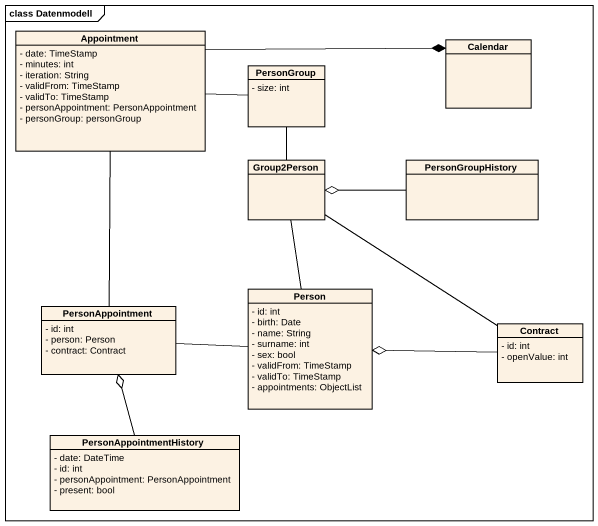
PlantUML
@startuml
mainframe class Datenmodell
hide circle
hide empty members
skinparam classAttributeIconSize 0
class Appointment {
  - date: TimeStamp
  - minutes: int
  - iteration: String
  - validFrom: TimeStamp
  - validTo: TimeStamp
  - personAppointment: PersonAppointment
  - personGroup: personGroup
}
class PersonGroup {
  - size: int
}
class Calendar
class Group2Person
class PersonGroupHistory
class "Person" as Person_ {
  - id: int
  - birth: Date
  - name: String
  - surname: int
  - sex: bool
  - validFrom: TimeStamp
  - validTo: TimeStamp
  - appointments: ObjectList
}
class PersonAppointment {
  - id: int
  - person: Person
  - contract: Contract
}
class Contract {
  - id: int
  - openValue: int
}
class PersonAppointmentHistory {
  - date: DateTime
  - id: int
  - personAppointment: PersonAppointment
  - present: bool
}
Appointment -right-* Calendar
PersonGroup -left- Appointment
Group2Person -up- PersonGroup
Group2Person -- Person_
Group2Person -- Contract
PersonGroupHistory -left-o Group2Person
PersonAppointment -up- Appointment
PersonAppointment -right- Person_
Contract -left-o Person_
PersonAppointmentHistory -up-o PersonAppointment
@enduml
